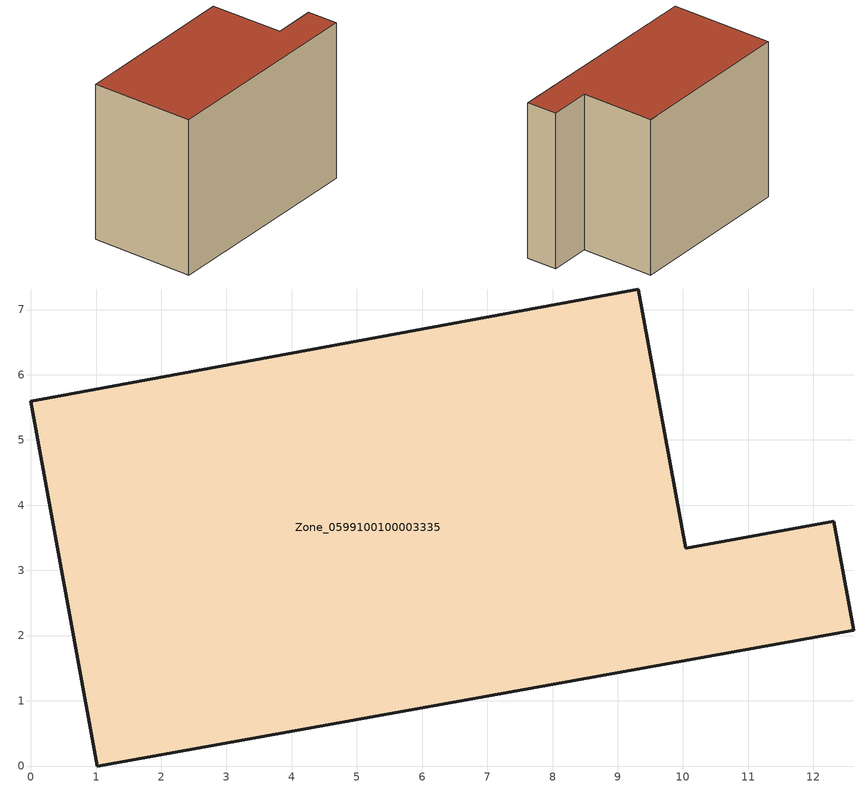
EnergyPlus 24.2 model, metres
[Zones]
Zone_0599100100003335
 floor ground (C_G): 1.02,0 0,5.59 9.32,7.32 10.04,3.34 12.31,3.76 12.62,2.08 z0
 wall outside (C_F): 12.31,3.76 10.04,3.34 9.32,7.32 0,5.59 1.02,0 12.62,2.08 12.31,3.76 z0:8.71
 roof outside (C_R): 1.02,0 12.62,2.08 12.31,3.76 10.04,3.34 9.32,7.32 0,5.59 z8.71
[BUILDING]
Pand.0599100100003335: North Axis=0; Terrain=City; Loads Convergence Tolerance Value=0.04; Temperature Convergence Tolerance Value=0.4; Solar Distribution=FullExterior; Maximum Number of Warmup Days=25; Minimum Number of Warmup Days=1
[Site:Location]
Rotterdam.The.Hague.AP_ZH_NLD Design_Conditions: Latitude=51.96; Longitude=4.45; Time Zone=1; Elevation=-4.5
[SITE:GROUNDTEMPERATURE:BUILDINGSURFACE]
18, 18, 18, 18, 18, 18, 18, 18, 18, 18, 18, 18
[MATERIAL] Thermal Absorptance=0.9; Solar Absorptance=0.7; Visible Absorptance=0.7
Name | Roughness | Thickness | Conductivity | Density | Specific Heat
G.TC.2006-2014 | MediumSmooth | 0.15 | 0.06 | 540 | 1210
F.TC.2006-2014 | Rough | 0.3 | 0.12 | 1920 | 840
R.TC.2006-2014 | MediumRough | 0.2 | 0.08 | 1500 | 1000
[CONSTRUCTION]
C_G: G.TC.2006-2014
C_F: F.TC.2006-2014
C_R: R.TC.2006-2014
[ZONE]
Zone_0599100100003335: Type=1; Multiplier=1; Ceiling Height=Autocalculate; Volume=Autocalculate; Floor Area=autocalculate; Part of Total Floor Area=Yes
[ZONEINFILTRATION:DESIGNFLOWRATE]
Infil_Zone_0599100100003335: Zone or ZoneList or Space or SpaceList=Zone_0599100100003335; Schedule=AlwaysOn; Design Flow Rate Calculation Method=Flow/Area; Flow Rate per Floor Area=0.0015; Constant Term Coefficient=1; Temperature Term Coefficient=0; Velocity Term Coefficient=0; Velocity Squared Term Coefficient=0
[HVACTEMPLATE:ZONE:IDEALLOADSAIRSYSTEM]
Zone_0599100100003335: Maximum Heating Supply Air Temperature=50; Minimum Cooling Supply Air Temperature=13; Maximum Heating Supply Air Humidity Ratio=0.0156; Minimum Cooling Supply Air Humidity Ratio=0.0077; Heating Limit=NoLimit; Cooling Limit=NoLimit; Dehumidification Control Type=ConstantSensibleHeatRatio; Cooling Sensible Heat Ratio=0.7; Dehumidification Setpoint=60; Humidification Control Type=None; Humidification Setpoint=30; Outdoor Air Method=None; Outdoor Air Flow Rate per Person=0.00944; Outdoor Air Flow Rate per Zone Floor Area=0; Outdoor Air Flow Rate per Zone=0; Demand Controlled Ventilation Type=None; Outdoor Air Economizer Type=NoEconomizer; Heat Recovery Type=None; Sensible Heat Recovery Effectiveness=0.7; Latent Heat Recovery Effectiveness=0.65
[ZONECONTROL:THERMOSTAT]
ThermostatControl_Zone_0599100100003335: Zone or ZoneList=Zone_0599100100003335; Control Type Schedule=DualSetpointControlType; Control 1=Thermostat_Zone_0599100100003335; Temperature Difference Between Cutout And Setpoint=0
[THERMOSTATSETPOINT:DUALSETPOINT]
Thermostat_Zone_0599100100003335: Heating Setpoint Temperature Schedule=HeatingSetpoint_Zone_0599100100003335; Cooling Setpoint Temperature Schedule=CoolingSetpoint_Zone_0599100100003335
[SCHEDULE:COMPACT]
HeatingSetpoint_Zone_0599100100003335: Through: 12/31, For: AllDays, Until: 24:00, 21
CoolingSetpoint_Zone_0599100100003335: Through: 12/31, For: AllDays, Until: 24:00, 24
DualSetpointControlType: Through: 12/31, For: AllDays, Until: 24:00, 4
AlwaysOn: Through: 12/31, For: AllDays, Until: 24:00, 1
